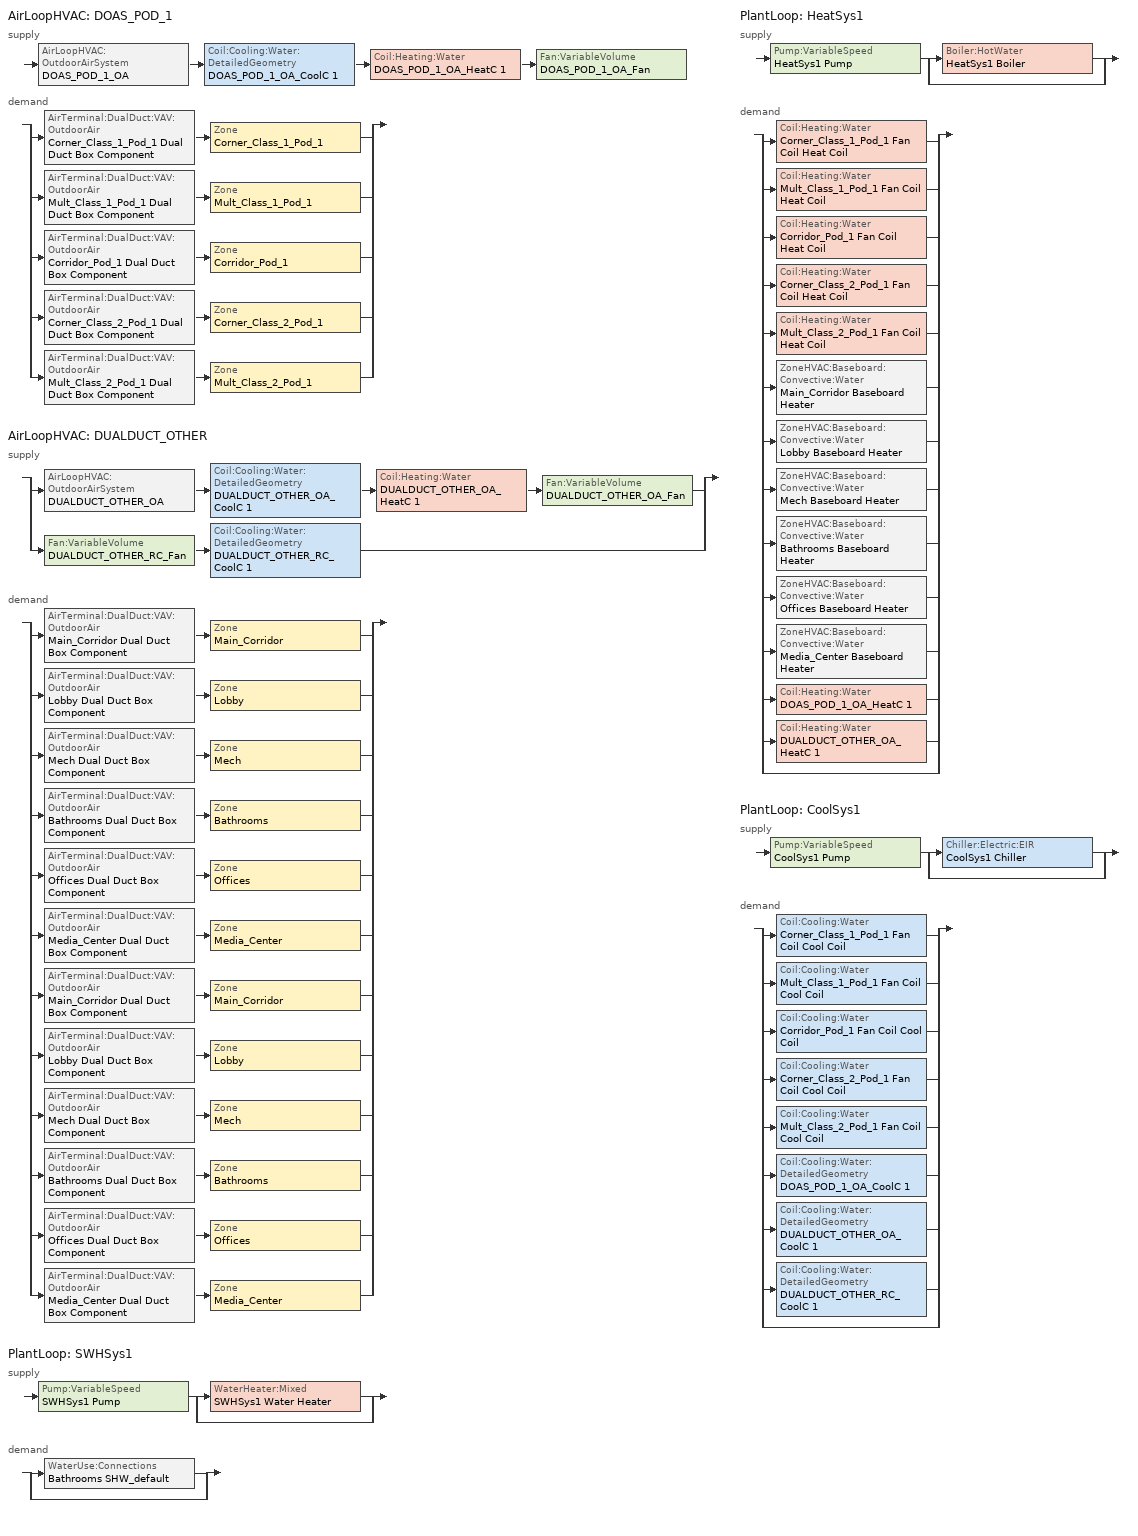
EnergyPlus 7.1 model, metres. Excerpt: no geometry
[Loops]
AirLoopHVAC 'DOAS_POD_1'
 supply: AirLoopHVAC:OutdoorAirSystem 'DOAS_POD_1_OA' > Coil:Cooling:Water:DetailedGeometry 'DOAS_POD_1_OA_CoolC 1' > Coil:Heating:Water 'DOAS_POD_1_OA_HeatC 1' > Fan:VariableVolume 'DOAS_POD_1_OA_Fan'
 demand: split
  | AirTerminal:DualDuct:VAV:OutdoorAir 'Corner_Class_1_Pod_1 Dual Duct Box Component' > Zone 'Corner_Class_1_Pod_1'
  | AirTerminal:DualDuct:VAV:OutdoorAir 'Mult_Class_1_Pod_1 Dual Duct Box Component' > Zone 'Mult_Class_1_Pod_1'
  | AirTerminal:DualDuct:VAV:OutdoorAir 'Corridor_Pod_1 Dual Duct Box Component' > Zone 'Corridor_Pod_1'
  | AirTerminal:DualDuct:VAV:OutdoorAir 'Corner_Class_2_Pod_1 Dual Duct Box Component' > Zone 'Corner_Class_2_Pod_1'
  | AirTerminal:DualDuct:VAV:OutdoorAir 'Mult_Class_2_Pod_1 Dual Duct Box Component' > Zone 'Mult_Class_2_Pod_1'
AirLoopHVAC 'DUALDUCT_OTHER'
 supply: split
  | AirLoopHVAC:OutdoorAirSystem 'DUALDUCT_OTHER_OA' > Coil:Cooling:Water:DetailedGeometry 'DUALDUCT_OTHER_OA_CoolC 1' > Coil:Heating:Water 'DUALDUCT_OTHER_OA_HeatC 1' > Fan:VariableVolume 'DUALDUCT_OTHER_OA_Fan'
  | Fan:VariableVolume 'DUALDUCT_OTHER_RC_Fan' > Coil:Cooling:Water:DetailedGeometry 'DUALDUCT_OTHER_RC_CoolC 1'
 demand: split
  | AirTerminal:DualDuct:VAV:OutdoorAir 'Main_Corridor Dual Duct Box Component' > Zone 'Main_Corridor'
  | AirTerminal:DualDuct:VAV:OutdoorAir 'Lobby Dual Duct Box Component' > Zone 'Lobby'
  | AirTerminal:DualDuct:VAV:OutdoorAir 'Mech Dual Duct Box Component' > Zone 'Mech'
  | AirTerminal:DualDuct:VAV:OutdoorAir 'Bathrooms Dual Duct Box Component' > Zone 'Bathrooms'
  | AirTerminal:DualDuct:VAV:OutdoorAir 'Offices Dual Duct Box Component' > Zone 'Offices'
  | AirTerminal:DualDuct:VAV:OutdoorAir 'Media_Center Dual Duct Box Component' > Zone 'Media_Center'
  | AirTerminal:DualDuct:VAV:OutdoorAir 'Main_Corridor Dual Duct Box Component' > Zone 'Main_Corridor'
  | AirTerminal:DualDuct:VAV:OutdoorAir 'Lobby Dual Duct Box Component' > Zone 'Lobby'
  | AirTerminal:DualDuct:VAV:OutdoorAir 'Mech Dual Duct Box Component' > Zone 'Mech'
  | AirTerminal:DualDuct:VAV:OutdoorAir 'Bathrooms Dual Duct Box Component' > Zone 'Bathrooms'
  | AirTerminal:DualDuct:VAV:OutdoorAir 'Offices Dual Duct Box Component' > Zone 'Offices'
  | AirTerminal:DualDuct:VAV:OutdoorAir 'Media_Center Dual Duct Box Component' > Zone 'Media_Center'
PlantLoop 'SWHSys1'
 supply: Pump:VariableSpeed 'SWHSys1 Pump' > split
  | WaterHeater:Mixed 'SWHSys1 Water Heater'
  | bypass
 demand: split
  | WaterUse:Connections 'Bathrooms SHW_default'
  | bypass
PlantLoop 'HeatSys1'
 supply: Pump:VariableSpeed 'HeatSys1 Pump' > split
  | Boiler:HotWater 'HeatSys1 Boiler'
  | bypass
 demand: split
  | Coil:Heating:Water 'Corner_Class_1_Pod_1 Fan Coil Heat Coil'
  | Coil:Heating:Water 'Mult_Class_1_Pod_1 Fan Coil Heat Coil'
  | Coil:Heating:Water 'Corridor_Pod_1 Fan Coil Heat Coil'
  | Coil:Heating:Water 'Corner_Class_2_Pod_1 Fan Coil Heat Coil'
  | Coil:Heating:Water 'Mult_Class_2_Pod_1 Fan Coil Heat Coil'
  | ZoneHVAC:Baseboard:Convective:Water 'Main_Corridor Baseboard Heater'
  | ZoneHVAC:Baseboard:Convective:Water 'Lobby Baseboard Heater'
  | ZoneHVAC:Baseboard:Convective:Water 'Mech Baseboard Heater'
  | ZoneHVAC:Baseboard:Convective:Water 'Bathrooms Baseboard Heater'
  | ZoneHVAC:Baseboard:Convective:Water 'Offices Baseboard Heater'
  | ZoneHVAC:Baseboard:Convective:Water 'Media_Center Baseboard Heater'
  | Coil:Heating:Water 'DOAS_POD_1_OA_HeatC 1'
  | Coil:Heating:Water 'DUALDUCT_OTHER_OA_HeatC 1'
  | bypass
PlantLoop 'CoolSys1'
 supply: Pump:VariableSpeed 'CoolSys1 Pump' > split
  | Chiller:Electric:EIR 'CoolSys1 Chiller'
  | bypass
 demand: split
  | Coil:Cooling:Water 'Corner_Class_1_Pod_1 Fan Coil Cool Coil'
  | Coil:Cooling:Water 'Mult_Class_1_Pod_1 Fan Coil Cool Coil'
  | Coil:Cooling:Water 'Corridor_Pod_1 Fan Coil Cool Coil'
  | Coil:Cooling:Water 'Corner_Class_2_Pod_1 Fan Coil Cool Coil'
  | Coil:Cooling:Water 'Mult_Class_2_Pod_1 Fan Coil Cool Coil'
  | Coil:Cooling:Water:DetailedGeometry 'DOAS_POD_1_OA_CoolC 1'
  | Coil:Cooling:Water:DetailedGeometry 'DUALDUCT_OTHER_OA_CoolC 1'
  | Coil:Cooling:Water:DetailedGeometry 'DUALDUCT_OTHER_RC_CoolC 1'
  | bypass
[Sizing:Zone] Zone Cooling Design Supply Air Temperature {C}=14; Zone Heating Design Supply Air Temperature {C}=40; Zone Cooling Design Supply Air Humidity Ratio {kg-H2O/kg-air}=0.0085; Zone Heating Design Supply Air Humidity Ratio {kg-H2O/kg-air}=0.008; Cooling Design Air Flow Method=DesignDay; Cooling Design Air Flow Rate {m3/s}=0; Cooling Minimum Air Flow per Zone Floor Area {m3/s-m2}=.000762; Cooling Minimum Air Flow {m3/s}=0; Cooling Minimum Air Flow Fraction=0; Heating Design Air Flow Method=DesignDay; Heating Design Air Flow Rate {m3/s}=0; Heating Maximum Air Flow per Zone Floor Area {m3/s-m2}=.002032; Heating Maximum Air Flow {m3/s}=.1415762; Heating Maximum Air Flow Fraction=0.3
Name | Design Specification Outdoor Air Object
Corner_Class_1_Pod_1 | SZ DSOA Corner_Class_1_Pod_1
Mult_Class_1_Pod_1 | SZ DSOA Mult_Class_1_Pod_1
Corridor_Pod_1 | SZ DSOA Corridor_Pod_1
Corner_Class_2_Pod_1 | SZ DSOA Corner_Class_2_Pod_1
Mult_Class_2_Pod_1 | SZ DSOA Mult_Class_2_Pod_1
Main_Corridor | SZ DSOA Main_Corridor
Lobby | SZ DSOA Lobby
Mech | SZ DSOA Mech
Bathrooms | SZ DSOA Bathrooms
Offices | SZ DSOA Offices
Media_Center | SZ DSOA Media_Center
[DesignSpecification:OutdoorAir]
Name | Outdoor Air Method | Outdoor Air Flow per Person {m3/s-person} | Outdoor Air Flow per Zone Floor Area {m3/s-m2} | Outdoor Air Flow per Zone {m3/s} | Outdoor Air Flow Air Changes per Hour {1/hr} | Outdoor Air Flow Rate Fraction Schedule
SZ DSOA Corner_Class_1_Pod_1; SZ DSOA Corner_Class_2_Pod_1 | Flow/Zone | 0 | 0 | 0.223903
Corner_Class_1_Pod_1 Dual Duct Box OA Design Spec; Mult_Class_1_Pod_1 Dual Duct Box OA Design Spec; Corner_Class_2_Pod_1 Dual Duct Box OA Design Spec; Mult_Class_2_Pod_1 Dual Duct Box OA Design Spec; Media_Center Dual Duct Box OA Design Spec | Sum | 0.004719 | 0.00061 | 0 | 0 | MinOA_Sched
SZ DSOA Mult_Class_1_Pod_1; SZ DSOA Mult_Class_2_Pod_1 | Flow/Zone | 0 | 0 | 1.07881
SZ DSOA Corridor_Pod_1 | Flow/Zone | 0 | 0 | 0.05856
Corridor_Pod_1 Dual Duct Box OA Design Spec | Flow/Zone | 0 | 0 | 0.05856 | 0 | MinOA_Sched
SZ DSOA Main_Corridor | Flow/Zone | 0 | 0 | 0.16653
Main_Corridor Dual Duct Box OA Design Spec | Flow/Zone | 0 | 0 | 0.16653 | 0 | MinOA_Sched
SZ DSOA Lobby | Flow/Zone | 0 | 0 | 0.052155
Lobby Dual Duct Box OA Design Spec | Flow/Zone | 0 | 0 | 0.052155 | 0 | MinOA_Sched
SZ DSOA Mech | Flow/Zone | 0 | 0 | 0.07686
Mech Dual Duct Box OA Design Spec | Flow/Zone | 0 | 0 | 0.07686 | 0 | MinOA_Sched
SZ DSOA Bathrooms | Flow/Zone | 0 | 0 | 0.38608
Bathrooms Dual Duct Box OA Design Spec | Flow/Zone | 0 | 0 | 0.38608 | 0 | MinOA_Sched
SZ DSOA Offices | Flow/Zone | 0 | 0 | 0.186543
Offices Dual Duct Box OA Design Spec | Sum | 0.00236 | 0.000305 | 0 | 0 | MinOA_Sched
SZ DSOA Media_Center | Flow/Zone | 0 | 0 | 0.71411
[ZoneControl:Thermostat] Control Type Schedule=Dual Zone Control Type Sched
Name | Zone or ZoneList | Control 1
Corner_Class_1_Pod_1 Thermostat | Corner_Class_1_Pod_1 | Corner_Class_1_Pod_1 DualSPSched
Mult_Class_1_Pod_1 Thermostat | Mult_Class_1_Pod_1 | Mult_Class_1_Pod_1 DualSPSched
Corridor_Pod_1 Thermostat | Corridor_Pod_1 | Corridor_Pod_1 DualSPSched
Corner_Class_2_Pod_1 Thermostat | Corner_Class_2_Pod_1 | Corner_Class_2_Pod_1 DualSPSched
Mult_Class_2_Pod_1 Thermostat | Mult_Class_2_Pod_1 | Mult_Class_2_Pod_1 DualSPSched
Main_Corridor Thermostat | Main_Corridor | Main_Corridor DualSPSched
Lobby Thermostat | Lobby | Lobby DualSPSched
Mech Thermostat | Mech | Mech DualSPSched
Bathrooms Thermostat | Bathrooms | Bathrooms DualSPSched
Offices Thermostat | Offices | Offices DualSPSched
Media_Center Thermostat | Media_Center | Media_Center DualSPSched
[ThermostatSetpoint:DualSetpoint] Heating Setpoint Temperature Schedule=HtgSetP_Sch; Cooling Setpoint Temperature Schedule=ClgSetP_Sch
Corner_Class_1_Pod_1 DualSPSched; Mult_Class_1_Pod_1 DualSPSched; Corridor_Pod_1 DualSPSched; Corner_Class_2_Pod_1 DualSPSched; Mult_Class_2_Pod_1 DualSPSched; Main_Corridor DualSPSched; Lobby DualSPSched; Mech DualSPSched; Bathrooms DualSPSched; Offices DualSPSched; Media_Center DualSPSched
[Zone equipment]
Corner_Class_1_Pod_1: Corner_Class_1_Pod_1 Dual Duct Box Component, Corner_Class_1_Pod_1 Fan Coil
Mult_Class_1_Pod_1: Mult_Class_1_Pod_1 Dual Duct Box Component, Mult_Class_1_Pod_1 Fan Coil
Corridor_Pod_1: Corridor_Pod_1 Dual Duct Box Component, Corridor_Pod_1 Fan Coil
Corner_Class_2_Pod_1: Corner_Class_2_Pod_1 Dual Duct Box Component, Corner_Class_2_Pod_1 Fan Coil
Mult_Class_2_Pod_1: Mult_Class_2_Pod_1 Dual Duct Box Component, Mult_Class_2_Pod_1 Fan Coil
Main_Corridor: Main_Corridor Dual Duct Box Component, Main_Corridor Baseboard Heater
Lobby: Lobby Dual Duct Box Component, Lobby Baseboard Heater
Mech: Mech Dual Duct Box Component, Mech Baseboard Heater
Bathrooms: Bathrooms Dual Duct Box Component, Bathrooms Baseboard Heater, Bathrooms Exhaust Fan 1
Offices: Offices Dual Duct Box Component, Offices Baseboard Heater
Media_Center: Media_Center Dual Duct Box Component, Media_Center Baseboard Heater
[AirTerminal:DualDuct:VAV:OutdoorAir] Availability Schedule=ALWAYS_ON; Maximum Terminal Air Flow Rate {m3/s}=AUTOSIZE
Name | Design Specification Outdoor Air Object | Per Person Ventilation Rate Mode
Corner_Class_1_Pod_1 Dual Duct Box Component | Corner_Class_1_Pod_1 Dual Duct Box OA Design Spec | CurrentOccupancy
Mult_Class_1_Pod_1 Dual Duct Box Component | Mult_Class_1_Pod_1 Dual Duct Box OA Design Spec | CurrentOccupancy
Corridor_Pod_1 Dual Duct Box Component | Corridor_Pod_1 Dual Duct Box OA Design Spec | CurrentOccupancy
Corner_Class_2_Pod_1 Dual Duct Box Component | Corner_Class_2_Pod_1 Dual Duct Box OA Design Spec | CurrentOccupancy
Mult_Class_2_Pod_1 Dual Duct Box Component | Mult_Class_2_Pod_1 Dual Duct Box OA Design Spec | CurrentOccupancy
Main_Corridor Dual Duct Box Component | Main_Corridor Dual Duct Box OA Design Spec
Lobby Dual Duct Box Component | Lobby Dual Duct Box OA Design Spec
Mech Dual Duct Box Component | Mech Dual Duct Box OA Design Spec
Bathrooms Dual Duct Box Component | Bathrooms Dual Duct Box OA Design Spec
Offices Dual Duct Box Component | Offices Dual Duct Box OA Design Spec | CurrentOccupancy
Media_Center Dual Duct Box Component | Media_Center Dual Duct Box OA Design Spec | CurrentOccupancy
[ZoneHVAC:FourPipeFanCoil] Availability Schedule=ALWAYS_ON; Capacity Control Method=CyclingFan; Maximum Supply Air Flow Rate {m3/s}=AUTOSIZE; Low Speed Supply Air Flow Ratio=0.33; Medium Speed Supply Air Flow Ratio=0.66; Maximum Outdoor Air Flow Rate {m3/s}=0; Maximum Cold Water Flow Rate {m3/s}=AUTOSIZE; Minimum Cold Water Flow Rate {m3/s}=0; Cooling Convergence Tolerance=0.001; Maximum Hot Water Flow Rate {m3/s}=AUTOSIZE; Minimum Hot Water Flow Rate {m3/s}=0; Heating Convergence Tolerance=0.001
Name | Supply Air Fan | Cooling Coil | Heating Coil
Corner_Class_1_Pod_1 Fan Coil | Corner_Class_1_Pod_1 Fan Coil Fan | Corner_Class_1_Pod_1 Fan Coil Cool Coil | Corner_Class_1_Pod_1 Fan Coil Heat Coil
Mult_Class_1_Pod_1 Fan Coil | Mult_Class_1_Pod_1 Fan Coil Fan | Mult_Class_1_Pod_1 Fan Coil Cool Coil | Mult_Class_1_Pod_1 Fan Coil Heat Coil
Corridor_Pod_1 Fan Coil | Corridor_Pod_1 Fan Coil Fan | Corridor_Pod_1 Fan Coil Cool Coil | Corridor_Pod_1 Fan Coil Heat Coil
Corner_Class_2_Pod_1 Fan Coil | Corner_Class_2_Pod_1 Fan Coil Fan | Corner_Class_2_Pod_1 Fan Coil Cool Coil | Corner_Class_2_Pod_1 Fan Coil Heat Coil
Mult_Class_2_Pod_1 Fan Coil | Mult_Class_2_Pod_1 Fan Coil Fan | Mult_Class_2_Pod_1 Fan Coil Cool Coil | Mult_Class_2_Pod_1 Fan Coil Heat Coil
[Fan:OnOff] Availability Schedule=ALWAYS_ON; Fan Efficiency=0.5; Pressure Rise {Pa}=75; Maximum Flow Rate {m3/s}=AUTOSIZE; Motor Efficiency=0.9; Motor In Airstream Fraction=1
Corner_Class_1_Pod_1 Fan Coil Fan; Mult_Class_1_Pod_1 Fan Coil Fan; Corridor_Pod_1 Fan Coil Fan; Corner_Class_2_Pod_1 Fan Coil Fan; Mult_Class_2_Pod_1 Fan Coil Fan
[Coil:Heating:Water] Availability Schedule=ALWAYS_ON; U-Factor Times Area Value {W/K}=AUTOSIZE; Maximum Water Flow Rate {m3/s}=AUTOSIZE; Performance Input Method=UFactorTimesAreaAndDesignWaterFlowRate; Rated Capacity {W}=AUTOSIZE; Rated Inlet Water Temperature {C}=82.2; Rated Inlet Air Temperature {C}=16.6; Rated Outlet Water Temperature {C}=71.1; Rated Outlet Air Temperature {C}=32.2; Rated Ratio for Air and Water Convection=1
Corner_Class_1_Pod_1 Fan Coil Heat Coil; Mult_Class_1_Pod_1 Fan Coil Heat Coil; Corridor_Pod_1 Fan Coil Heat Coil; Corner_Class_2_Pod_1 Fan Coil Heat Coil; Mult_Class_2_Pod_1 Fan Coil Heat Coil; DOAS_POD_1_OA_HeatC 1; DUALDUCT_OTHER_OA_HeatC 1
[Coil:Cooling:Water] Availability Schedule=ALWAYS_ON; Design Water Flow Rate {m3/s}=AUTOSIZE; Design Air Flow Rate {m3/s}=AUTOSIZE; Design Inlet Water Temperature {C}=AUTOSIZE; Design Inlet Air Temperature {C}=AUTOSIZE; Design Outlet Air Temperature {C}=AUTOSIZE; Design Inlet Air Humidity Ratio {kg-H2O/kg-air}=AUTOSIZE; Design Outlet Air Humidity Ratio {kg-H2O/kg-air}=AUTOSIZE; Type of Analysis=SimpleAnalysis; Heat Exchanger Configuration=CrossFlow
Corner_Class_1_Pod_1 Fan Coil Cool Coil; Mult_Class_1_Pod_1 Fan Coil Cool Coil; Corridor_Pod_1 Fan Coil Cool Coil; Corner_Class_2_Pod_1 Fan Coil Cool Coil; Mult_Class_2_Pod_1 Fan Coil Cool Coil
[ZoneHVAC:Baseboard:Convective:Water] Availability Schedule=ALWAYS_ON; U-Factor Times Area Value {W/K}=AUTOSIZE; Maximum Water Flow Rate {m3/s}=AUTOSIZE; Convergence Tolerance=0.001
Main_Corridor Baseboard Heater; Lobby Baseboard Heater; Mech Baseboard Heater; Bathrooms Baseboard Heater; Offices Baseboard Heater; Media_Center Baseboard Heater
[Fan:ZoneExhaust]
Bathrooms Exhaust Fan 1: Availability Schedule=MinOA_Sched; Fan Efficiency=0.45; Pressure Rise {Pa}=125; Maximum Flow Rate {m3/s}=0.3861
[WaterUse:Connections]
Bathrooms SHW_default: Drain Water Heat Exchanger Type=None; Drain Water Heat Exchanger Destination=Plant; Water Use Equipment 1=Bathrooms SHW_default
[WaterUse:Equipment]
Bathrooms SHW_default: Peak Flow Rate {m3/s}=5.94444e-05; Flow Rate Fraction Schedule=BLDG_SWH_SCH; Target Temperature Schedule=Bathrooms SHW_default Temp Sched; Hot Water Supply Temperature Schedule=Bathrooms SHW_default Hot Supply Temp Sched; Zone=Bathrooms; Sensible Fraction Schedule=Bathrooms SHW_default Sensible fract sched; Latent Fraction Schedule=Bathrooms SHW_default Latent fract sched
[AirLoopHVAC] Design Supply Air Flow Rate {m3/s}=AUTOSIZE
DOAS_POD_1; DUALDUCT_OTHER
[Controller:WaterCoil] Control Variable=Temperature; Actuator Variable=Flow; Maximum Actuated Flow {m3/s}=AUTOSIZE; Minimum Actuated Flow {m3/s}=0
Name | Action | Controller Convergence Tolerance {deltaC}
DOAS_POD_1_OA_CoolC 1_Controller; DUALDUCT_OTHER_OA_CoolC 1_Controller; DUALDUCT_OTHER_RC_CoolC 1_Controller | Reverse | Autosize
DOAS_POD_1_OA_HeatC 1_Controller; DUALDUCT_OTHER_OA_HeatC 1_Controller | Normal | 0.0001
[SetpointManager:Scheduled] Control Variable=Temperature
Name | Schedule | Setpoint Node or NodeList
DOAS_POD_1 SAT Setpoint | DOAS_SAT_Sch | DOAS_POD_1 Supply Equipment Outlet Node
DUALDUCT_OTHER SAT Setpoint | DOAS_SAT_Sch | DUALDUCT_OTHER Supply Equipment Outlet Node
DUALDUCT_OTHER RC SAT Setpoint | Cold_Deck_SAT_Sch | DUALDUCT_OTHER Recirc Supply Equipment Outlet Node
SWHSys1 Loop Setpoint Manager | SWHSys1-Loop-Temp-Schedule | SWHSys1 Supply Outlet Node
HeatSys1 Loop Setpoint Manager | HW-Loop-Temp-Schedule | HeatSys1 Supply Outlet Node
HeatSys1 Boiler Setpoint Manager | HW-Loop-Temp-Schedule | HeatSys1 Supply Equipment Outlet Node
CoolSys1 Loop Setpoint Manager | CW-Loop-Temp-Schedule | CoolSys1 Supply Outlet Node
[SetpointManager:MixedAir] Control Variable=Temperature
Name | Setpoint Node or NodeList
DOAS_POD_1_OA_CoolC 1 SAT Manager | DOAS_POD_1_OA_CoolC 1-DOAS_POD_1_OA_HeatC 1Node
DOAS_POD_1_OA_HeatC 1 SAT Manager | DOAS_POD_1_OA_HeatC 1-DOAS_POD_1_OA_FanNode
DOAS_POD_1_OAMixed Air Temp Manager | DOAS_POD_1_OA-DOAS_POD_1_OA_CoolC 1Node
DUALDUCT_OTHER_OA_CoolC 1 SAT Manager | DUALDUCT_OTHER_OA_CoolC 1-DUALDUCT_OTHER_OA_HeatC 1Node
DUALDUCT_OTHER_OA_HeatC 1 SAT Manager | DUALDUCT_OTHER_OA_HeatC 1-DUALDUCT_OTHER_OA_FanNode
DUALDUCT_OTHER_OAMixed Air Temp Manager | DUALDUCT_OTHER_OA-DUALDUCT_OTHER_OA_CoolC 1Node
[Sizing:System] Design Outdoor Air Flow Rate {m3/s}=AUTOSIZE; Minimum System Air Flow Ratio=1; Preheat Design Temperature {C}=7; Preheat Design Humidity Ratio {kg-H2O/kg-Air}=0.008; Precool Design Temperature {C}=12.8; Precool Design Humidity Ratio {kg-H2O/kg-Air}=0.008; Central Cooling Design Supply Air Temperature {C}=12.8; Central Heating Design Supply Air Temperature {C}=40; Sizing Option=NonCoincident; Central Cooling Design Supply Air Humidity Ratio {kg-H2O/kg-Air}=0.0085; Central Heating Design Supply Air Humidity Ratio {kg-H2O/kg-Air}=0.008; Cooling Design Air Flow Method=DesignDay; Cooling Design Air Flow Rate {m3/s}=0; Heating Design Air Flow Method=DesignDay; Heating Design Air Flow Rate {m3/s}=0
Name | Type of Load to Size On | 100% Outdoor Air in Cooling | 100% Outdoor Air in Heating
DOAS_POD_1 | VENTILATIONREQUIREMENT | Yes | Yes
DUALDUCT_OTHER | SENSIBLE | No | No
[Controller:OutdoorAir] Minimum Outdoor Air Flow Rate {m3/s}=0; Maximum Outdoor Air Flow Rate {m3/s}=AUTOSIZE; Economizer Control Type=NoEconomizer; Economizer Control Action Type=ModulateFlow; Economizer Maximum Limit Dry-Bulb Temperature {C}=28; Economizer Maximum Limit Enthalpy {J/kg}=64000; Economizer Minimum Limit Dry-Bulb Temperature {C}=-100; Lockout Type=NoLockout; Minimum Limit Type=FixedMinimum; Minimum Outdoor Air Schedule=MinOA_Sched; High Humidity Control=No; High Humidity Outdoor Air Flow Ratio=1; Control High Indoor Humidity Based on Outdoor Humidity Ratio=Yes; Heat Recovery Bypass Control Type=BypassWhenOAFlowGreaterThanMinimum
Name | Minimum Fraction of Outdoor Air Schedule
DOAS_POD_1_OA_Controller | DOAS_POD_1_OAMinOAFracSchedule
DUALDUCT_OTHER_OA_Controller | DUALDUCT_OTHER_OAMinOAFracSchedule
[Coil:Cooling:Water:DetailedGeometry] Availability Schedule=ALWAYS_ON; Maximum Water Flow Rate {m3/s}=AUTOSIZE; Tube Outside Surface Area {m2}=AUTOSIZE; Total Tube Inside Area {m2}=AUTOSIZE; Fin Surface Area {m2}=AUTOSIZE; Minimum Airflow Area {m2}=AUTOSIZE; Coil Depth {m}=AUTOSIZE; Fin Diameter {m}=AUTOSIZE; Fin Thickness {m}=0.0015; Tube Inside Diameter {m}=0.01445; Tube Outside Diameter {m}=0.0159; Tube Thermal Conductivity {W/m-K}=386; Fin Thermal Conductivity {W/m-K}=204; Fin Spacing {m}=0.0018; Tube Depth Spacing {m}=0.026; Number of Tube Rows=6; Number of Tubes per Row=AUTOSIZE
DOAS_POD_1_OA_CoolC 1; DUALDUCT_OTHER_OA_CoolC 1; DUALDUCT_OTHER_RC_CoolC 1
[Fan:VariableVolume] Fan Efficiency=0.69; Pressure Rise {Pa}=1000; Maximum Flow Rate {m3/s}=AUTOSIZE; Fan Power Minimum Flow Rate Input Method=FixedFlowRate; Fan Power Minimum Flow Fraction=0.25; Fan Power Minimum Air Flow Rate {m3/s}=0; Motor Efficiency=0.9; Motor In Airstream Fraction=1; Fan Power Coefficient 1=0.0407599; Fan Power Coefficient 2=0.088045; Fan Power Coefficient 3=-0.0729261; Fan Power Coefficient 4=0.94374; Fan Power Coefficient 5=0
Name | Availability Schedule
DOAS_POD_1_OA_Fan | MinOA_Sched
DUALDUCT_OTHER_OA_Fan; DUALDUCT_OTHER_RC_Fan | HVACOperationSchd
[PlantLoop] Fluid Type=Water; Maximum Loop Flow Rate {m3/s}=AUTOSIZE; Minimum Loop Flow Rate {m3/s}=0; Plant Loop Volume {m3}=AUTOSIZE; Load Distribution Scheme=Optimal
Name | Plant Equipment Operation Scheme | Maximum Loop Temperature {C} | Minimum Loop Temperature {C}
SWHSys1 | SWHSys1 Loop Operation Scheme List | 60 | 10
HeatSys1 | HeatSys1 Loop Operation Scheme List | 100 | 10
CoolSys1 | CoolSys1 Loop Operation Scheme List | 98 | 1
[Sizing:Plant]
Name | Loop Type | Design Loop Exit Temperature {C} | Loop Design Temperature Difference {deltaC}
SWHSys1 | Heating | 60 | 5
HeatSys1 | Heating | 82.2 | 11.1
CoolSys1 | Cooling | 6.67 | 6.67
[PlantEquipmentOperationSchemes] Control Scheme 1 Schedule=PlantOnSched
Name | Control Scheme 1
SWHSys1 Loop Operation Scheme List | SWHSys1 Operation Scheme
HeatSys1 Loop Operation Scheme List | HeatSys1 Operation Scheme
CoolSys1 Loop Operation Scheme List | CoolSys1 Operation Scheme
[PlantEquipmentOperation:HeatingLoad] Load Range 1 Lower Limit {W}=0; Load Range 1 Upper Limit {W}=1000000000000000
Name | Range 1 Equipment List
SWHSys1 Operation Scheme | SWHSys1 Equipment List
HeatSys1 Operation Scheme | HeatSys1 Equipment List
[PlantEquipmentList]
SWHSys1 Equipment List: SWHSys1 Water Heater
HeatSys1 Equipment List: HeatSys1 Boiler
CoolSys1 Equipment List: CoolSys1 Chiller
[Pump:VariableSpeed] Rated Flow Rate {m3/s}=AUTOSIZE; Rated Power Consumption {W}=AUTOSIZE; Fraction of Motor Inefficiencies to Fluid Stream=0; Coefficient 1 of the Part Load Performance Curve=0; Minimum Flow Rate {m3/s}=0; Pump Control Type=Intermittent
Name | Rated Pump Head {Pa} | Motor Efficiency | Coefficient 2 of the Part Load Performance Curve | Coefficient 3 of the Part Load Performance Curve | Coefficient 4 of the Part Load Performance Curve
SWHSys1 Pump | 1 | 1 | 1 | 0 | 0
HeatSys1 Pump | 119563 | 0.9 | 0.0216 | -0.0325 | 1.0095
CoolSys1 Pump | 149453 | 0.9 | 0.0216 | -0.0325 | 1.0095
[WaterHeater:Mixed]
SWHSys1 Water Heater: Tank Volume {m3}=1; Setpoint Temperature Schedule=SWHSys1 Water Heater Setpoint Temperature Schedule Name; Deadband Temperature Difference {deltaC}=2; Maximum Temperature Limit {C}=82.2222; Heater Control Type=Cycle; Heater Maximum Capacity {W}=845000; Heater Ignition Minimum Flow Rate {m3/s}=0; Heater Ignition Delay {s}=0; Heater Fuel Type=NATURALGAS; Heater Thermal Efficiency=0.9; Off Cycle Parasitic Fuel Consumption Rate {W}=20; Off Cycle Parasitic Fuel Type=NATURALGAS; Off Cycle Parasitic Heat Fraction to Tank=0.9; On Cycle Parasitic Fuel Consumption Rate {W}=0; On Cycle Parasitic Fuel Type=NATURALGAS; On Cycle Parasitic Heat Fraction to Tank=0; Ambient Temperature Indicator=SCHEDULE; Ambient Temperature Schedule=SWHSys1 Water Heater Ambient Temperature Schedule Name; Off Cycle Loss Coefficient to Ambient Temperature {W/K}=6; Off Cycle Loss Fraction to Zone=1; On Cycle Loss Coefficient to Ambient Temperature {W/K}=6; On Cycle Loss Fraction to Zone=1; Use Side Effectiveness=1; Source Side Effectiveness=1; Use Side Design Flow Rate {m3/s}=AUTOSIZE; Source Side Design Flow Rate {m3/s}=AUTOSIZE; Indirect Water Heating Recovery Time {hr}=1.5
[Boiler:HotWater]
HeatSys1 Boiler: Fuel Type=NATURALGAS; Nominal Capacity {W}=AUTOSIZE; Nominal Thermal Efficiency=0.9; Efficiency Curve Temperature Evaluation Variable=LeavingBoiler; Design Water Outlet Temperature {C}=82.2; Design Water Flow Rate {m3/s}=AUTOSIZE; Minimum Part Load Ratio=0; Maximum Part Load Ratio=1.1; Optimum Part Load Ratio=1; Water Outlet Upper Temperature Limit {C}=95; Boiler Flow Mode=VariableFlow; Parasitic Electric Load {W}=0; Sizing Factor=1
[PlantEquipmentOperation:CoolingLoad]
CoolSys1 Operation Scheme: Load Range 1 Lower Limit {W}=0; Load Range 1 Upper Limit {W}=100000000000000; Range 1 Equipment List=CoolSys1 Equipment List
[Chiller:Electric:EIR]
CoolSys1 Chiller: Reference Capacity {W}=AUTOSIZE; Reference COP {W/W}=2.93; Reference Leaving Chilled Water Temperature {C}=6.67; Reference Entering Condenser Fluid Temperature {C}=35; Reference Chilled Water Flow Rate {m3/s}=AUTOSIZE; Reference Condenser Fluid Flow Rate {m3/s}=AUTOSIZE; Cooling Capacity Function of Temperature Curve=CoolSys1 Chiller ClgCapFuncTempCurve; Electric Input to Cooling Output Ratio Function of Temperature Curve=CoolSys1 Chiller EirFuncTempCurve; Electric Input to Cooling Output Ratio Function of Part Load Ratio Curve=CoolSys1 Chiller EirFuncPlrCurve; Minimum Part Load Ratio=0.15; Maximum Part Load Ratio=1; Optimum Part Load Ratio=1; Minimum Unloading Ratio=0.25; Condenser Type=AirCooled; Condenser Fan Power Ratio {W/W}=0; Compressor Motor Efficiency=1; Leaving Chilled Water Lower Temperature Limit {C}=2; Chiller Flow Mode=ConstantFlow; Design Heat Recovery Water Flow Rate {m3/s}=0; Sizing Factor=1
[Schedule:Compact]
HtgSetP_Sch: Through: 6/30, For: WinterDesignDay, Until: 24:00, 21.7, For: Weekdays, Until: 06:00, 15.6, Until: 18:00, 21.7, Until: 24:00, 15.6, For: AllOtherDays, Until: 24:00, 15.6, Through: 9/1, For: WinterDesignDay, Until: 24:00, 21.7, For: Weekdays, Until: 08:00, 15.6, Until: 13:00, 21.7, Until: 24:00, 15.6, For: AllOtherDays, Until: 24:00, 15.6, Through: 12/31, For: WinterDesignDay, Until: 24:00, 21.7, For: Weekdays, Until: 06:00, 15.6, Until: 18:00, 21.7, Until: 24:00, 15.6, For: AllOtherDays, Until: 24:00, 15.6
ClgSetP_Sch: Through: 6/30, For: SummerDesignDay, Until: 24:00, 23.3, For: Weekdays, Until: 06:00, 27.2, Until: 18:00, 23.3, Until: 24:00, 27.2, For: AllOtherDays, Until: 24:00, 27.2, Through: 9/1, For: SummerDesignDay, Until: 24:00, 23.3, For: Weekdays, Until: 08:00, 27.2, Until: 13:00, 23.3, Until: 24:00, 27.2, For: AllOtherDays, Until: 24:00, 27.2, Through: 12/31, For: SummerDesignDay, Until: 24:00, 23.3, For: Weekdays, Until: 06:00, 27.2, Until: 18:00, 23.3, Until: 24:00, 27.2, For: AllOtherDays, Until: 24:00, 27.2
Bldg_SWH_Sch: Through: 6/30, For: Weekdays, Until: 07:00, 0.05, Until: 08:00, 0.1, Until: 09:00, 0.34, Until: 10:00, 0.6, Until: 11:00, 0.63, Until: 12:00, 0.72, Until: 13:00, 0.79, Until: 14:00, 0.83, Until: 15:00, 0.61, Until: 16:00, 0.65, Until: 18:00, 0.1, Until: 19:00, 0.19, Until: 20:00, 0.25, Until: 22:00, 0.22, Until: 23:00, 0.12, Until: 24:00, 0.09, For: SummerDesignDay, Until: 24:00, 1, For: WinterDesignDay, Until: 24:00, 0, For: AllOtherDays, Until: 08:00, 0.03, Until: 14:00, 0.05, Until: 24:00, 0.03, Through: 9/1, For: Weekdays, Until: 07:00, 0.05, Until: 18:00, 0.1, Until: 19:00, 0.19, Until: 20:00, 0.25, Until: 22:00, 0.22, Until: 23:00, 0.12, Until: 24:00, 0.09, For: SummerDesignDay, Until: 24:00, 1, For: WinterDesignDay, Until: 24:00, 0, For: AllOtherDays, Until: 08:00, 0.03, Until: 14:00, 0.05, Until: 24:00, 0.03, Through: 12/31, For: Weekdays, Until: 07:00, 0.05, Until: 08:00, 0.1, Until: 09:00, 0.34, Until: 10:00, 0.6, Until: 11:00, 0.63, Until: 12:00, 0.72, Until: 13:00, 0.79, Until: 14:00, 0.83, Until: 15:00, 0.61, Until: 16:00, 0.65, Until: 18:00, 0.1, Until: 19:00, 0.19, Until: 20:00, 0.25, Until: 22:00, 0.22, Until: 23:00, 0.12, Until: 24:00, 0.09, For: WinterDesignDay, Until: 24:00, 0, For: AllOtherDays, Until: 08:00, 0.03, Until: 14:00, 0.05, Until: 24:00, 0.03
Always_On; PlantOnSched; HvacOperationSchd; DOAS_POD_1_OAMinOAFracSchedule; DUALDUCT_OTHER_OAMinOAFracSchedule: Through: 12/31, For: AllDays, Until: 24:00, 1
Dual Zone Control Type Sched: Through: 12/31, For: AllDays, Until: 24:00, 4
CW-Loop-Temp-Schedule: Through: 12/31, For: AllDays, Until: 24:00, 6.7
HW-Loop-Temp-Schedule: Through: 12/31, For: AllDays, Until: 24:00, 67
MinOA_Sched: Through: 6/30, For: WinterDesignDay SummerDesignDay, Until: 24:00, 1, For: Weekdays, Until: 06:00, 0, Until: 18:00, 1, Until: 24:00, 0, For: AllOtherDays, Until: 24:00, 0, Through: 9/1, For: WinterDesignDay SummerDesignDay, Until: 24:00, 1, For: Weekdays, Until: 08:00, 0, Until: 13:00, 1, Until: 24:00, 0, For: AllOtherDays, Until: 24:00, 0, Through: 12/31, For: WinterDesignDay SummerDesignDay, Until: 24:00, 1, For: Weekdays, Until: 06:00, 0, Until: 18:00, 1, Until: 24:00, 0, For: AllOtherDays, Until: 24:00, 0
DOAS_SAT_Sch: Through: 12/31, For: AllDays, Until: 24:00, 20
Cold_Deck_SAT_Sch: Through: 12/31, For: AllDays, Until: 24:00, 12.8
Bathrooms SHW_default Latent fract sched: Through: 12/31, For: AllDays, Until: 24:00, 0.05
Bathrooms SHW_default Sensible fract sched: Through: 12/31, For: AllDays, Until: 24:00, 0.2
Bathrooms SHW_default Temp Sched: Through: 12/31, For: AllDays, Until: 24:00, 40
Bathrooms SHW_default Hot Supply Temp Sched: Through: 12/31, For: AllDays, Until: 24:00, 55
SWHSys1-Loop-Temp-Schedule; SWHSys1 Water Heater Setpoint Temperature Schedule Name: Through: 12/31, For: AllDays, Until: 24:00, 60
SWHSys1 Water Heater Ambient Temperature Schedule Name: Through: 12/31, For: AllDays, Until: 24:00, 22
[Curve:Biquadratic] Minimum Value of x=0; Maximum Value of x=20; Minimum Value of y=0; Maximum Value of y=50
Name | Coefficient1 Constant | Coefficient2 x | Coefficient3 x**2 | Coefficient4 y | Coefficient5 y**2 | Coefficient6 x*y
CoolSys1 Chiller ClgCapFuncTempCurve | 1.05E+00 | 3.36E-02 | 2.15E-04 | -0.00518 | -4.42e-05 | -0.000215
CoolSys1 Chiller EirFuncTempCurve | 5.83E-01 | -0.00404 | 4.68E-04 | -0.000224 | 4.81E-04 | -0.000682
[Curve:Quadratic]
CoolSys1 Chiller EirFuncPlrCurve: Coefficient1 Constant=4.19E-02; Coefficient2 x=6.25E-01; Coefficient3 x**2=3.23E-01; Minimum Value of x=0; Maximum Value of x=1.2
